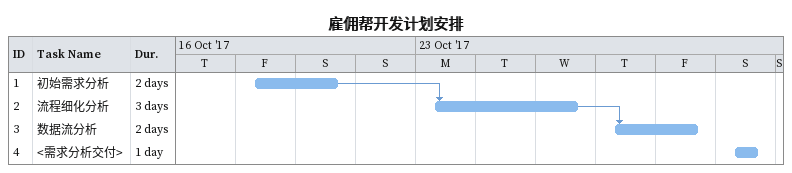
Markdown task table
雇佣帮开发计划安排

| ID | Task | Duration | Start | Finish | Predecessors |
|---|---|---|---|---|---|
| 1 | 初始需求分析 | 2d | 2017-10-20 | 2017-10-21 |  |
| 2 | 流程细化分析 | 3d | 2017-10-23 | 2017-10-25 | 1 |
| 3 | 数据流分析 | 2d | 2017-10-26 | 2017-10-27 | 2 |
| 4 | <需求分析交付> | 1d | 2017-10-28 | 2017-10-28 |  |
